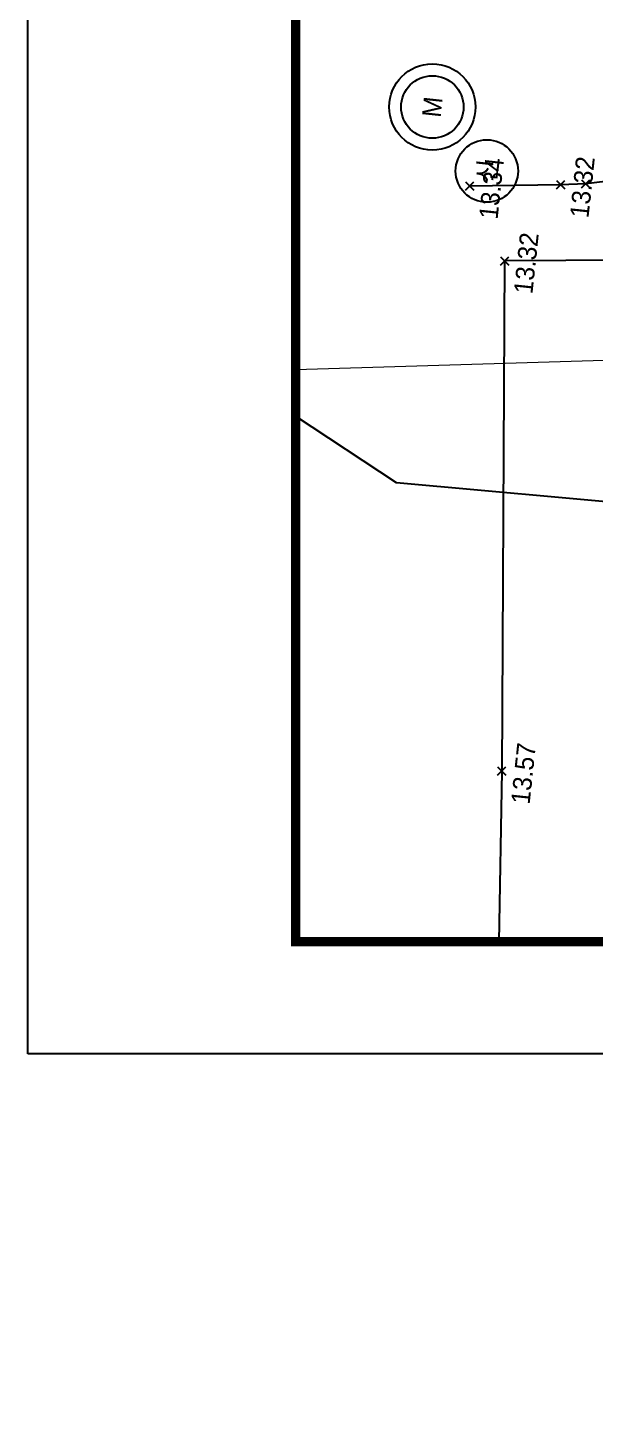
# Model space of a CAD drawing. Header units: millimetres. Extents: x 1073475 to 2890243, y -1340830 to -367733.
# Drawn here: x 1704433 to 1718064, y -465612 to -432163 of the extents above; entities that cross this region are included whole.
import ezdxf
from ezdxf.enums import TextEntityAlignment as Align
from ezdxf.xclip import XClip

# ---------------------------------------------------------------- set-up
doc = ezdxf.new("R2010")
doc.units = ezdxf.units.MM
doc.header["$LTSCALE"] = 50
doc.header["$XCLIPFRAME"] = 2
doc.header["$PDMODE"] = 3
doc.header["$PDSIZE"] = 100
doc.linetypes.add('HIDDEN2', pattern=[4.7625, 3.175, -1.5875])
for name, color, linetype in [('1-우수관로', 140, '우수'), ('11', 11, 'Continuous'), ('TEX', 3, 'Continuous'), ('TEXT', 3, 'Continuous'), ('도로', 1, 'Continuous'), ('맨홀', 1, 'Continuous'), ('상수도맨홀', 1, 'Continuous'), ('신호등', 1, 'Continuous'), ('지하지장물_전기관로', 1, 'HIDDEN2'), ('측량점_높이', 8, 'Continuous'), ('측량점_심볼', 7, 'Continuous'), ('횡단보도', 40, 'Continuous')]:
    doc.layers.add(name, color=color, linetype=linetype)
doc.styles.add('LT', font='')
doc.styles.add('RXHG', font='arial.ttf')
doc.styles.get("Standard").update_dxf_attribs({"font": ''})
doc.styles.add('굴림체', font='')
doc.styles.get('LT').set_extended_font_data('GulimChe')
doc.styles.get('Standard').set_extended_font_data('Dotum')
doc.styles.get('굴림체').set_extended_font_data('Dotum')
doc.linetypes.add('POWER_LINE', pattern='A,12.7,-5.08,["POWER",Standard,S=2.54,R=0,X=-2.54,Y=-1.27],-6.35', length=24.13)
doc.linetypes.add('우수', pattern='A,0.5,-0.05,["우수",LT,S=0.1,R=0,X=0,Y=-0.05],-0.4', length=0.95)

# ---------------------------------------------------------------- blocks, each defined once
blk = doc.blocks.new('A$405090834614')
at = {"layer": '1-우수관로', "color": 251, "linetype": '우수', "lineweight": 0, "ltscale": 80}
blk.add_lwpolyline([(185502, 13028), (184884, 22596), (180273, 88945), (172057, 168906), (121638, 164312), (118262, 188984)], dxfattribs=at)
at = {"layer": '도로', "color": 251}
for p, q in [((123427, 182615), (123165, 184783)), ((123514, 182019), (123427, 182615)), ((123761, 180957), (123514, 182019))]:
    blk.add_line(p, q, dxfattribs=at)
at = {"layer": '맨홀', "color": 251}
for radius in [1036, 750]:
    blk.add_circle((124963, 185878), radius, dxfattribs=at)
at = {"layer": '신호등', "color": 251}
blk.add_circle((123570, 184413), 750, dxfattribs=at)
at = {"layer": '지하지장물_전기관로', "color": 251, "linetype": 'POWER_LINE', "ltscale": 3}
for points in [[(128114, 30390), (124995, 81247), (120316, 126000), (117897, 159426), (117322, 167477), (116075, 173707), (115884, 185784), (118473, 190768)], [(117706, 167477), (112335, 171886), (98622, 185592)]]:
    blk.add_lwpolyline(points, dxfattribs=at)
at = {"layer": '측량점_심볼', "color": 251}
for p in [(123165, 184783), (121466, 183762), (109261, 182535), (123427, 182615), (123514, 182019)]:
    blk.add_point(p, dxfattribs=at)
at = {"layer": '횡단보도', "color": 251}
for p, q in [((121466, 183762), (109261, 182535)), ((121934, 179605), (121466, 183762)), ((109261, 182535), (93740, 181158))]:
    blk.add_line(p, q, dxfattribs=at)
at = {"layer": '상수도맨홀', "color": 251, "style": '굴림체'}
for s, p in [('M', (124963, 185878)), ('신', (123570, 184413))]:
    blk.add_text(s, height=450, dxfattribs=at).set_placement(p, align=Align.MIDDLE)
at = {"layer": '측량점_높이', "color": 251, "style": '굴림체'}
for s, p in [('13.34', (123165, 184483)), ('13.32', (121466, 183462)), ('13.32', (123427, 182315)), ('13.57', (109261, 182235))]:
    blk.add_text(s, height=450, dxfattribs=at).set_placement(p, align=Align.TOP_CENTER)
blk = doc.blocks.new('dbox')
at = {"layer": '11'}
for p, q in [((4288, 1800), (4288, 57600)), ((81088, 1800), (4288, 1800))]:
    blk.add_line(p, q, dxfattribs=at)
at = {"layer": '11', "const_width": 150}
blk.add_lwpolyline([(81088, 1800), (4288, 1800), (4288, 57600), (81088, 57600)], close=True, dxfattribs=at)
at = {"layer": 'TEXT', "color": 7}
for p, q in [((0, 0), (0, 59400)), ((84100, 0), (0, 0))]:
    blk.add_line(p, q, dxfattribs=at)
at = {"layer": 'TEX', "color": 6, "linetype": 'Continuous', "style": 'RXHG', "width": 1}
for tag, p in [('일자', (76628, 15972)), ('축척', (76628, 13925)), ('설계번호', (76684, 12170))]:
    blk.add_attdef(tag, p, '', height=300, dxfattribs=at)
at = {"layer": 'TEX', "color": 7, "linetype": 'Continuous', "style": 'RXHG', "width": 1}
blk.add_attdef('파일명', (81840, 4453), '', height=300, rotation=90, dxfattribs=at)
at = {"layer": 'TEX', "linetype": 'Continuous', "style": 'RXHG', "width": 1}
for tag, p in [('도면명-1', (77799, 3389)), ('도면명-2', (77799, 2662))]:
    blk.add_attdef(tag, text='', height=400, dxfattribs=at).set_placement(p, align=Align.CENTER)

msp = doc.modelspace()

# ---------------------------------------------------------------- block references
at = {"xscale": 1.5, "yscale": 1.5, "zscale": 1.5}
msp.add_blockref('dbox', (1704432.7, -456833.1), dxfattribs=at)
ref = msp.add_blockref('A$405090834614', (1885814.3, -577934.3), dxfattribs=dict(rotation=83.9464212542183))
XClip(ref).set_block_clipping_path([(104661.0409256864, 187029.200860789), (115795.371209384, 82037.659728932), (199028.6359362481, 90864.5294945205), (187894.3056525505, 195856.0706263776)])

doc.saveas('drawing.dxf')
